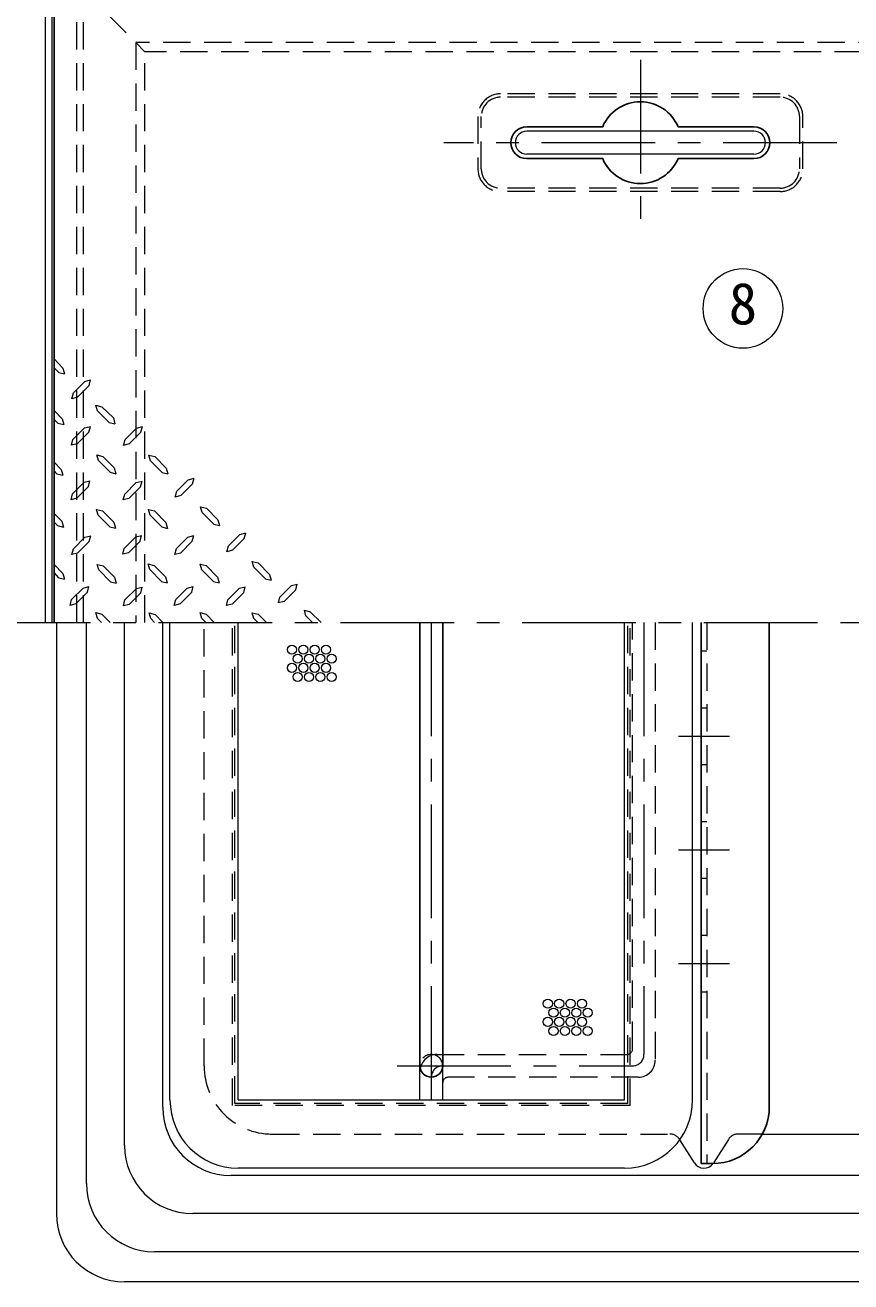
# Model space of a CAD drawing. Units: millimetres at full size, sheet at 1:10; details may follow other scales. Extents: x -2106 to 1944, y -1394 to 1416.
# Drawn here: x -1774 to -1411, y 565 to 1118 of the extents above; entities that cross this region are included whole.
import ezdxf
from ezdxf.enums import TextEntityAlignment as Align

# ---------------------------------------------------------------- set-up
doc = ezdxf.new("R2010")
doc.units = ezdxf.units.MM
doc.header["$LTSCALE"] = 10
doc.linetypes.add('CHAIN1', pattern=[8, 5, -1, 1, -1])
doc.linetypes.add('DASHED1', pattern=[1.8, 1.2, -0.6])
doc.layers.add('0-0_ﾚｲﾔ1', color=4, linetype='Continuous', lineweight=9)
doc.styles.add('ＭＳ ゴシック', font='')
doc.styles.get('ＭＳ ゴシック').set_extended_font_data('MS Gothic')

msp = doc.modelspace()

# ---------------------------------------------------------------- linework, layer by layer
at = {"layer": '0-0_ﾚｲﾔ1', "color": 7, "lineweight": 18}
for p, q in [((-1765.72, 1150.27), (-1765.72, 855.27)), ((-1762.72, 1147.27), (-1762.72, 855.27)), ((-1453.72, 1071.27), (-1553.72, 1071.27)), ((-1453.72, 1061.27), (-1553.72, 1061.27)), ((-1760.72, 855.27), (-1760.72, 595.27)), ((-1710.72, 645.27), (-1710.72, 855.27)), ((-1680.72, 645.27), (-1680.72, 855.27)), ((-1510.72, 645.27), (-1510.72, 855.27)), ((-1480.72, 645.27), (-1480.72, 855.27)), ((-1600.72, 645.27), (-1600.72, 660.27)), ((-1590.72, 645.27), (-1590.72, 660.27)), ((-1680.72, 645.27), (-1510.72, 645.27)), ((-1450.04, 630.27), (-1041.4, 630.27)), ((-1479.95, 617.6), (-1486.37, 627.75)), ((-1510.72, 615.27), (-1680.72, 615.27)), ((-760.72, 565.27), (-1730.72, 565.27))]:
    msp.add_line(p, q, dxfattribs=at)
at = {"layer": '0-0_ﾚｲﾔ1', "color": 5, "lineweight": 25}
for p, q in [((-1761.72, 855.27), (-1761.72, 1146.27)), ((-1520.3, 1073.27), (-1553.72, 1073.27)), ((-1453.72, 1073.27), (-1487.14, 1073.27)), ((-1520.3, 1059.27), (-1553.72, 1059.27)), ((-1453.72, 1059.27), (-1487.14, 1059.27)), ((-1600.72, 855.27), (-1600.72, 660.27)), ((-1590.72, 855.27), (-1590.72, 660.27)), ((-1476.97, 855.27), (-1476.97, 617.27)), ((-1446.97, 855.27), (-1446.97, 642.27)), ((-1471.97, 617.27), (-1476.97, 617.27))]:
    msp.add_line(p, q, dxfattribs=at)
at = {"layer": '0-0_ﾚｲﾔ1', "color": 7, "linetype": 'DASHED1', "lineweight": 18}
for p, q in [((-1751.72, 855.27), (-1751.72, 1134.67)), ((-1751.25, 1135.8), (-1721.72, 1106.27)), ((-1298.22, 1106.27), (-1721.72, 1106.27)), ((-1721.72, 855.27), (-1721.72, 1106.27)), ((-1442.22, 1087.77), (-1565.22, 1087.77)), ((-1442.22, 1086.27), (-1565.22, 1086.27)), ((-1575.22, 1077.77), (-1575.22, 1054.77)), ((-1573.72, 1054.77), (-1573.72, 1077.77)), ((-1433.72, 1077.77), (-1433.72, 1054.77)), ((-1432.22, 1054.77), (-1432.22, 1077.77)), ((-1442.22, 1046.27), (-1565.22, 1046.27)), ((-1442.22, 1044.77), (-1565.22, 1044.77)), ((-1474.47, 855.27), (-1474.47, 617.27))]:
    msp.add_line(p, q, dxfattribs=at)
at = {"layer": '0-0_ﾚｲﾔ1', "linetype": 'DASHED1'}
for p, q in [((-1748.72, 855.27), (-1748.72, 1133.27)), ((-765.72, 1110.27), (-1725.72, 1110.27)), ((-1725.72, 1110.27), (-1725.72, 855.27)), ((-1695.72, 660.27), (-1695.72, 855.27)), ((-1683.22, 642.77), (-1683.22, 855.27)), ((-1682.22, 643.77), (-1682.22, 855.27)), ((-1509.22, 643.77), (-1509.22, 855.27)), ((-1508.22, 642.77), (-1508.22, 855.27)), ((-1507.14, 667.77), (-1507.14, 855.27)), ((-1497.14, 855.27), (-1497.14, 662.77)), ((-1476.97, 842.77), (-1474.47, 842.77)), ((-1476.97, 817.77), (-1474.47, 817.77)), ((-1476.97, 792.77), (-1474.47, 792.77)), ((-1476.97, 767.77), (-1474.47, 767.77)), ((-1476.97, 742.77), (-1474.47, 742.77)), ((-1476.97, 717.77), (-1474.47, 717.77)), ((-1476.97, 692.77), (-1474.47, 692.77)), ((-1593.22, 665.27), (-1509.64, 665.27)), ((-1504.64, 655.27), (-1588.22, 655.27)), ((-1508.22, 642.77), (-1683.22, 642.77)), ((-1509.22, 643.77), (-1682.22, 643.77)), ((-1665.72, 630.27), (-1490.72, 630.27)), ((-1450.04, 630.27), (-1460.72, 630.27)), ((-1486.37, 627.75), (-1486.5, 627.95)), ((-1464.95, 627.95), (-1471.5, 617.6))]:
    msp.add_line(p, q, dxfattribs=at)
at = {"layer": '0-0_ﾚｲﾔ1', "linetype": 'CHAIN1'}
for p, q in [((-1503.72, 1102.77), (-1503.72, 1029.77)), ((-1417.22, 1066.27), (-1590.22, 1066.27)), ((-2035.72, 855.27), (-430.72, 855.27)), ((-1595.72, 855.27), (-1595.72, 645.27)), ((-1502.14, 855.27), (-1502.14, 665.27)), ((-1486.97, 805.27), (-1464.47, 805.27)), ((-1486.97, 755.27), (-1464.47, 755.27)), ((-1486.97, 705.27), (-1464.47, 705.27)), ((-1610.72, 660.27), (-1507.14, 660.27))]:
    msp.add_line(p, q, dxfattribs=at)
at = {"layer": '0-0_ﾚｲﾔ1'}
for p, q in [((-1757.82, 967.13), (-1761.72, 971.18)), ((-1759.67, 965.2), (-1761.72, 967.25)), ((-1759.67, 965.2), (-1757.1, 964.56)), ((-1757.82, 967.13), (-1757.1, 964.56)), ((-1748.26, 961.26), (-1745.69, 961.99)), ((-1746.33, 959.42), (-1745.69, 961.99)), ((-1748.26, 961.26), (-1753.24, 956.2)), ((-1746.33, 959.42), (-1751.39, 954.35)), ((-1743.28, 950.9), (-1740.71, 950.17)), ((-1742.56, 948.33), (-1743.28, 950.9)), ((-1758.22, 944.87), (-1761.72, 948.51)), ((-1737.49, 943.26), (-1742.56, 948.33)), ((-1735.64, 945.19), (-1740.71, 950.17)), ((-1735.64, 945.19), (-1734.92, 942.62)), ((-1760.07, 942.94), (-1761.72, 944.59)), ((-1760.07, 942.94), (-1757.5, 942.3)), ((-1758.22, 944.87), (-1757.5, 942.3)), ((-1748.34, 940.85), (-1753.4, 935.79)), ((-1748.34, 940.85), (-1745.77, 941.5)), ((-1746.41, 939), (-1745.77, 941.5)), ((-1737.49, 943.26), (-1734.92, 942.62)), ((-1725.44, 940.77), (-1730.5, 935.71)), ((-1725.44, 940.77), (-1722.87, 941.42)), ((-1723.51, 938.92), (-1722.87, 941.42)), ((-1742.88, 928.96), (-1740.31, 928.32)), ((-1742.15, 926.47), (-1742.88, 928.96)), ((-1719.97, 928.88), (-1717.4, 928.24)), ((-1719.25, 926.39), (-1719.97, 928.88)), ((-1758.55, 922.61), (-1761.72, 925.79)), ((-1737.09, 921.33), (-1742.15, 926.47)), ((-1735.24, 923.25), (-1740.31, 928.32)), ((-1735.24, 923.25), (-1734.6, 920.68)), ((-1714.19, 921.25), (-1719.25, 926.39)), ((-1712.34, 923.17), (-1717.4, 928.24)), ((-1712.34, 923.17), (-1711.7, 920.6)), ((-1760.47, 920.68), (-1761.72, 921.93)), ((-1760.47, 920.68), (-1757.9, 920.04)), ((-1758.55, 922.61), (-1757.9, 920.04)), ((-1748.5, 916.91), (-1745.93, 917.55)), ((-1746.57, 915.06), (-1745.93, 917.55)), ((-1737.09, 921.33), (-1734.6, 920.68)), ((-1714.19, 921.25), (-1711.7, 920.6)), ((-1702.7, 918.03), (-1707.76, 912.97)), ((-1702.7, 918.03), (-1700.13, 918.67)), ((-1700.77, 916.18), (-1700.13, 918.67)), ((-1748.5, 916.91), (-1753.56, 911.84)), ((-1725.6, 916.83), (-1730.66, 911.76)), ((-1725.6, 916.83), (-1723.03, 917.47)), ((-1723.67, 914.98), (-1723.03, 917.47)), ((-1758.31, 899.79), (-1761.72, 903.21)), ((-1743.04, 905.01), (-1740.47, 904.37)), ((-1742.31, 902.52), (-1743.04, 905.01)), ((-1737.25, 897.38), (-1742.31, 902.52)), ((-1735.4, 899.31), (-1740.47, 904.37)), ((-1720.14, 904.93), (-1717.56, 904.29)), ((-1719.41, 902.44), (-1720.14, 904.93)), ((-1714.35, 897.3), (-1719.41, 902.44)), ((-1712.5, 899.23), (-1717.56, 904.29)), ((-1697.23, 906.14), (-1694.66, 905.5)), ((-1696.51, 903.65), (-1697.23, 906.14)), ((-1691.45, 898.5), (-1696.51, 903.65)), ((-1689.6, 900.43), (-1694.66, 905.5)), ((-1760.15, 897.86), (-1761.72, 899.43)), ((-1760.15, 897.86), (-1757.58, 897.22)), ((-1758.31, 899.79), (-1757.58, 897.22)), ((-1737.25, 897.38), (-1734.76, 896.74)), ((-1735.4, 899.31), (-1734.76, 896.74)), ((-1714.35, 897.3), (-1711.86, 896.66)), ((-1712.5, 899.23), (-1711.86, 896.66)), ((-1691.45, 898.5), (-1688.96, 897.86)), ((-1689.6, 900.43), (-1688.96, 897.86)), ((-1748.18, 892.72), (-1753.24, 887.66)), ((-1748.18, 892.72), (-1745.61, 893.36)), ((-1746.25, 890.87), (-1745.61, 893.36)), ((-1725.76, 892.88), (-1730.82, 887.82)), ((-1725.76, 892.88), (-1723.19, 893.52)), ((-1723.83, 891.03), (-1723.19, 893.52)), ((-1702.86, 892.8), (-1707.92, 887.74)), ((-1702.86, 892.8), (-1700.29, 893.44)), ((-1700.93, 890.95), (-1700.29, 893.44)), ((-1679.96, 894), (-1685.02, 888.94)), ((-1679.96, 894), (-1677.39, 894.65)), ((-1678.03, 892.16), (-1677.39, 894.65)), ((-1757.82, 876.81), (-1761.72, 880.71)), ((-1742.72, 880.83), (-1740.14, 880.18)), ((-1741.99, 878.34), (-1742.72, 880.83)), ((-1735.08, 875.12), (-1740.14, 880.18)), ((-1720.3, 880.99), (-1717.72, 880.34)), ((-1719.57, 878.5), (-1720.3, 880.99)), ((-1712.66, 875.28), (-1717.72, 880.34)), ((-1697.39, 880.91), (-1694.82, 880.26)), ((-1696.67, 878.42), (-1697.39, 880.91)), ((-1689.76, 875.2), (-1694.82, 880.26)), ((-1674.49, 882.11), (-1671.92, 881.47)), ((-1673.77, 879.62), (-1674.49, 882.11)), ((-1668.71, 874.48), (-1673.77, 879.62)), ((-1666.86, 876.41), (-1671.92, 881.47)), ((-1759.67, 874.88), (-1761.72, 877.22)), ((-1759.67, 874.88), (-1757.1, 874.24)), ((-1757.82, 876.81), (-1757.1, 874.24)), ((-1736.93, 873.19), (-1741.99, 878.34)), ((-1735.08, 875.12), (-1734.44, 872.55)), ((-1714.51, 873.35), (-1719.57, 878.5)), ((-1714.51, 873.35), (-1712.02, 872.71)), ((-1712.66, 875.28), (-1712.02, 872.71)), ((-1691.61, 873.27), (-1696.67, 878.42)), ((-1691.61, 873.27), (-1689.12, 872.63)), ((-1689.76, 875.2), (-1689.12, 872.63)), ((-1668.71, 874.48), (-1666.22, 873.84)), ((-1666.86, 876.41), (-1666.22, 873.84)), ((-1748.98, 870.38), (-1754.05, 865.32)), ((-1748.98, 870.38), (-1746.41, 871.02)), ((-1747.06, 868.53), (-1746.41, 871.02)), ((-1736.93, 873.19), (-1734.44, 872.55)), ((-1725.52, 870.22), (-1730.58, 865.16)), ((-1725.52, 870.22), (-1722.95, 870.86)), ((-1723.59, 868.37), (-1722.95, 870.86)), ((-1703.1, 870.38), (-1708.16, 865.32)), ((-1703.1, 870.38), (-1700.53, 871.02)), ((-1701.17, 868.53), (-1700.53, 871.02)), ((-1680.2, 870.3), (-1685.26, 865.24)), ((-1680.2, 870.3), (-1677.63, 870.94)), ((-1678.27, 868.45), (-1677.63, 870.94)), ((-1657.3, 871.5), (-1662.36, 866.44)), ((-1657.3, 871.5), (-1654.72, 872.15)), ((-1655.37, 869.66), (-1654.72, 872.15)), ((-1743.28, 859.61), (-1740.71, 858.89)), ((-1742.56, 857.04), (-1743.28, 859.61)), ((-1740.79, 855.27), (-1742.56, 857.04)), ((-1737.09, 855.27), (-1740.71, 858.89)), ((-1719.81, 859.45), (-1717.24, 858.81)), ((-1719.17, 856.96), (-1719.81, 859.45)), ((-1717.48, 855.27), (-1719.17, 856.96)), ((-1713.84, 855.27), (-1717.24, 858.81)), ((-1697.39, 859.61), (-1694.82, 858.89)), ((-1696.75, 857.04), (-1697.39, 859.61)), ((-1694.98, 855.27), (-1696.75, 857.04)), ((-1691.21, 855.27), (-1694.82, 858.89)), ((-1674.49, 859.53), (-1671.92, 858.89)), ((-1673.77, 857.04), (-1674.49, 859.53)), ((-1672, 855.27), (-1673.77, 857.04)), ((-1668.31, 855.27), (-1671.92, 858.89)), ((-1644.16, 855.27), (-1649.02, 860.01)), ((-1747.51, 608.48), (-1747.51, 855.27)), ((-1713.93, 642.06), (-1713.93, 855.27)), ((-807.51, 612.06), (-1683.93, 612.06)), ((-773.93, 578.48), (-1717.51, 578.48))]:
    msp.add_line(p, q, dxfattribs=at)
at = {"layer": '0-0_ﾚｲﾔ1', "color": 3, "lineweight": 18}
for p, q in [((-1730.72, 625.27), (-1730.72, 855.27)), ((-790.72, 595.27), (-1700.72, 595.27))]:
    msp.add_line(p, q, dxfattribs=at)
at = {"layer": '0-0_ﾚｲﾔ1'}
for points in [[(-1751.39, 954.35), (-1753.97, 953.63), (-1753.24, 956.2)], [(-1746.41, 939), (-1751.56, 933.86), (-1754.05, 933.22), (-1753.4, 935.79)], [(-1723.51, 938.92), (-1728.65, 933.78), (-1731.14, 933.14), (-1730.5, 935.71)], [(-1746.57, 915.06), (-1751.72, 909.92), (-1754.21, 909.27), (-1753.56, 911.84)], [(-1723.67, 914.98), (-1728.81, 909.84), (-1731.31, 909.19), (-1730.66, 911.76)], [(-1700.77, 916.18), (-1705.91, 911.04), (-1708.4, 910.4), (-1707.76, 912.97)], [(-1746.25, 890.87), (-1751.39, 885.73), (-1753.89, 885.09), (-1753.24, 887.66)], [(-1723.83, 891.03), (-1728.97, 885.89), (-1731.47, 885.25), (-1730.82, 887.82)], [(-1700.93, 890.95), (-1706.07, 885.81), (-1708.56, 885.17), (-1707.92, 887.74)], [(-1678.03, 892.16), (-1683.17, 887.01), (-1685.66, 886.37), (-1685.02, 888.94)], [(-1747.06, 868.53), (-1752.2, 863.39), (-1754.69, 862.75), (-1754.05, 865.32)], [(-1723.59, 868.37), (-1728.73, 863.23), (-1731.22, 862.59), (-1730.58, 865.16)], [(-1701.17, 868.53), (-1706.31, 863.39), (-1708.81, 862.75), (-1708.16, 865.32)], [(-1678.27, 868.45), (-1683.41, 863.31), (-1685.9, 862.67), (-1685.26, 865.24)], [(-1655.37, 869.66), (-1660.51, 864.51), (-1663, 863.87), (-1662.36, 866.44)], [(-1647.97, 855.27), (-1650.87, 858.17), (-1651.59, 860.74), (-1649.02, 860.01)]]:
    msp.add_lwpolyline(points, dxfattribs=at)
at = {"layer": '0-0_ﾚｲﾔ1', "color": 7, "lineweight": 18}
msp.add_circle((-1458.58, 993.37), 17.5, dxfattribs=at)
at = {"layer": '0-0_ﾚｲﾔ1'}
for centre in [(-1657.07, 843.31), (-1654.57, 839.31), (-1652.07, 843.31), (-1649.57, 839.31), (-1647.07, 843.31), (-1644.57, 839.31), (-1642.07, 843.31), (-1639.57, 839.31), (-1657.07, 835.31), (-1652.07, 835.31), (-1647.07, 835.31), (-1642.07, 835.31), (-1654.57, 831.31), (-1649.57, 831.31), (-1644.57, 831.31), (-1639.57, 831.31), (-1544.45, 687.63), (-1541.95, 683.63), (-1539.45, 687.63), (-1536.95, 683.63), (-1534.45, 687.63), (-1531.95, 683.63), (-1529.45, 687.63), (-1526.95, 683.63), (-1544.45, 679.63), (-1539.45, 679.63), (-1534.45, 679.63), (-1529.45, 679.63), (-1541.95, 675.63), (-1536.95, 675.63), (-1531.95, 675.63), (-1526.95, 675.63)]:
    msp.add_circle(centre, 2, dxfattribs=at)
at = {"layer": '0-0_ﾚｲﾔ1', "color": 7, "linetype": 'DASHED1', "lineweight": 18}
for centre, radius, start, end in [((-1565.22, 1077.77), 10, 90, 180), ((-1565.22, 1077.77), 8.5, 90, 180), ((-1442.22, 1077.77), 10, 0, 90), ((-1442.22, 1077.77), 8.5, 0, 90), ((-1565.22, 1054.77), 10, 180, 270), ((-1565.22, 1054.77), 8.5, 180, 270), ((-1442.22, 1054.77), 10, 270, 0), ((-1442.22, 1054.77), 8.5, 270, 0), ((-1595.72, 660.27), 5, 0, 180)]:
    msp.add_arc(centre, radius, start, end, dxfattribs=at)
at = {"layer": '0-0_ﾚｲﾔ1', "color": 5, "lineweight": 25}
for centre, radius, start, end in [((-1503.72, 1066.27), 18, 22.8854, 157.1146), ((-1553.72, 1066.27), 7, 90, 270), ((-1453.72, 1066.27), 7, 270, 90), ((-1503.72, 1066.27), 18, 202.8854, 337.1146), ((-1595.72, 660.27), 5, 180, 0), ((-1471.97, 642.27), 25, 270, 0)]:
    msp.add_arc(centre, radius, start, end, dxfattribs=at)
at = {"layer": '0-0_ﾚｲﾔ1', "color": 7, "lineweight": 18}
for centre, radius, start, end in [((-1553.72, 1066.27), 5, 90, 270), ((-1453.72, 1066.27), 5, 270, 90), ((-1680.72, 645.27), 30, 180, 270), ((-1510.72, 645.27), 30, 270, 0), ((-1475.72, 620.27), 5, 212.3335, 323.1481), ((-1730.72, 595.27), 30, 180, 270)]:
    msp.add_arc(centre, radius, start, end, dxfattribs=at)
at = {"layer": '0-0_ﾚｲﾔ1', "linetype": 'DASHED1'}
for centre, radius, start, end in [((-1593.22, 657.77), 7.5, 90, 180), ((-1509.64, 667.77), 2.5, 270, 0), ((-1665.72, 660.27), 30, 180, 270), ((-1504.64, 662.77), 7.5, 270, 0), ((-1588.22, 652.77), 2.5, 90, 180), ((-1490.72, 625.27), 5, 32.3335, 90), ((-1460.72, 625.27), 5, 90, 147.6665), ((-1475.72, 620.27), 5, 323.1481, 327.6665)]:
    msp.add_arc(centre, radius, start, end, dxfattribs=at)
at = {"layer": '0-0_ﾚｲﾔ1', "linetype": 'CHAIN1'}
for centre, start, end in [((-1507.14, 665.27), 270, 0), ((-1590.72, 655.27), 90, 180)]:
    msp.add_arc(centre, 5, start, end, dxfattribs=at)
at = {"layer": '0-0_ﾚｲﾔ1'}
for centre in [(-1683.93, 642.06), (-1717.51, 608.48)]:
    msp.add_arc(centre, 30, 180, 270, dxfattribs=at)
at = {"layer": '0-0_ﾚｲﾔ1', "color": 3, "lineweight": 18}
msp.add_arc((-1700.72, 625.27), 30, 180, 270, dxfattribs=at)

# ---------------------------------------------------------------- texts
at = {"layer": '0-0_ﾚｲﾔ1', "color": 7, "style": 'ＭＳ ゴシック'}
msp.add_text('8', height=18.33, dxfattribs=at).set_placement((-1464.83, 980.87), align=Align.BOTTOM_LEFT)

doc.saveas('drawing.dxf')
